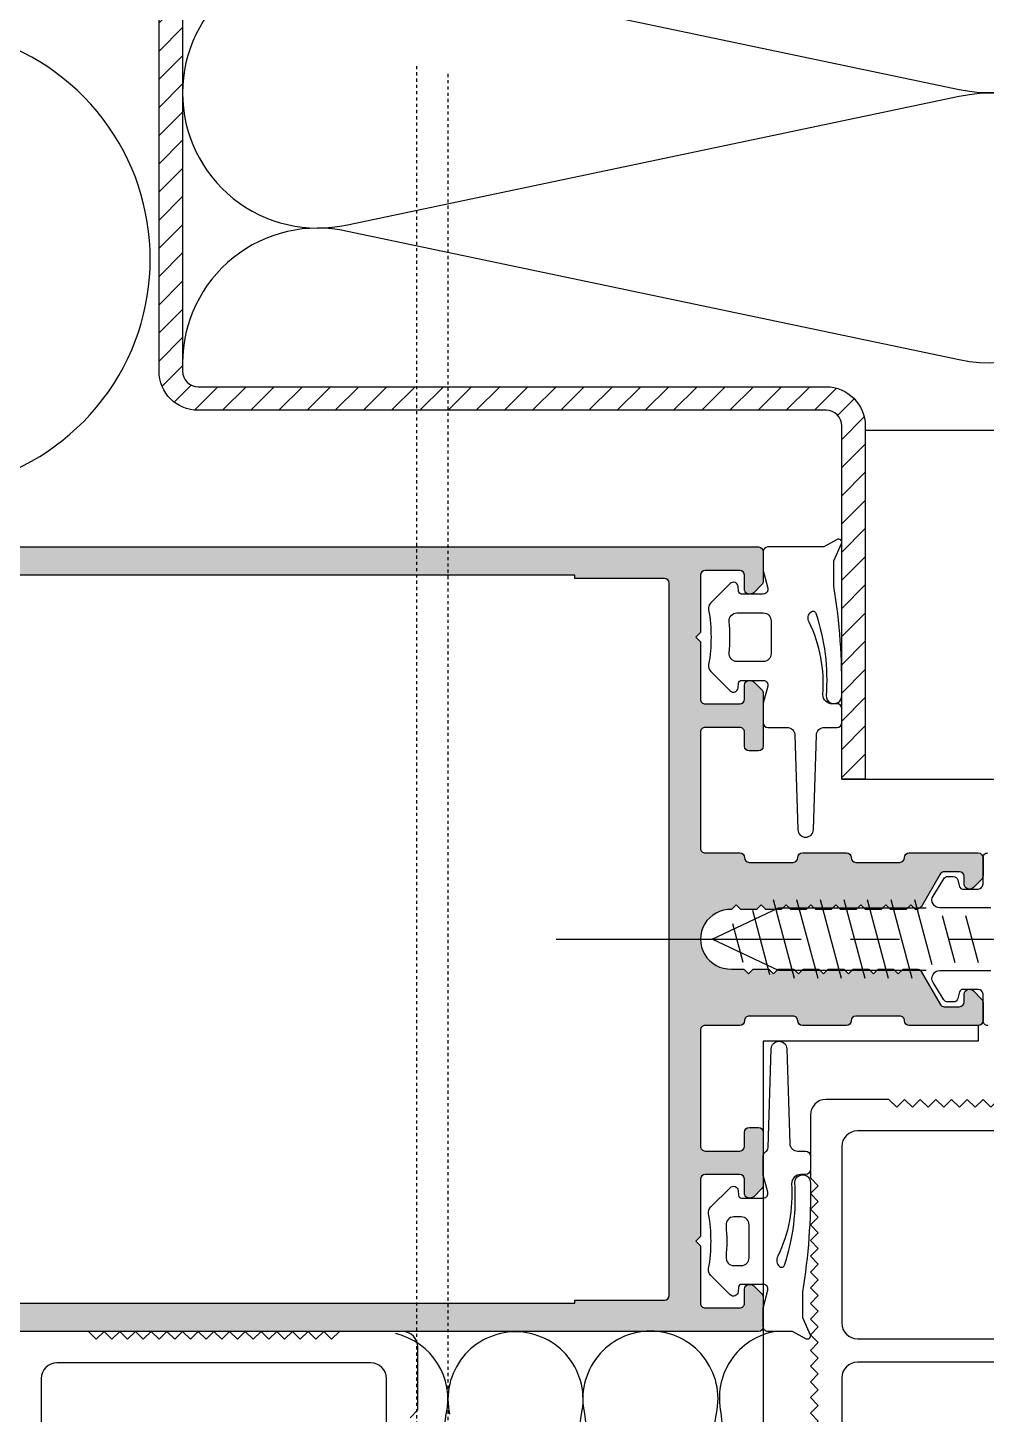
# Model space of a CAD drawing. Header units: millimetres. Extents: x -153 to 2280, y 0 to 724.
# Drawn here: x 798.43 to 828.96, y 433.32 to 477.5 of the extents above; entities that cross this region are included whole.
import ezdxf

# ---------------------------------------------------------------- set-up
doc = ezdxf.new("R2010")
doc.units = ezdxf.units.MM
doc.header["$LTSCALE"] = 0.025
doc.header["$MEASUREMENT"] = 0
doc.linetypes.add('CENTER', pattern=[2, 1.25, -0.25, 0.25, -0.25])
doc.linetypes.add('HIDDEN', pattern=[0.375, 0.25, -0.125])
for name, color, linetype in [('ASSI', 1, 'CENTER'), ('FILL', 253, 'Continuous'), ('FINE', 7, 'Continuous'), ('GOMMA', 80, 'Continuous'), ('GROSSA', 8, 'Continuous'), ('NASCOSTA', 7, 'HIDDEN'), ('TRATTEGGI', 140, 'Continuous')]:
    doc.layers.add(name, color=color, linetype=linetype)

# ---------------------------------------------------------------- blocks, each defined once
blk = doc.blocks.new('809990')
at = {"layer": 'GOMMA'}
for points in [[(30.5, 15.5), (31, 16), (30.5, 16.5), (31, 17), (30.5, 17.5), (31, 18), (30.5, 18.5), (31, 19), (30.5, 19.5), (31, 20), (30.5, 20.5), (31, 21), (31, 25, 0.414213562373095), (30, 26), (26, 26), (25.5, 25.5), (25, 26), (24.5, 25.5), (24, 26), (23.5, 25.5), (23, 26), (22.5, 25.5), (22, 26), (21.5, 25.5), (21, 26), (20.5, 25.5), (20, 26), (19.5, 25.5), (19, 26), (18.5, 25.5), (18, 26), (17.5, 25.5), (17, 26), (16.5, 25.5), (16, 26), (15.5, 25.5), (15, 26), (14.5, 25.5), (14, 26), (13.5, 25.5), (13, 26), (12.5, 25.5), (12, 26), (11.5, 25.5), (11, 26), (10.5, 25.5), (10, 26), (9.5, 25.5), (9, 26), (8.5, 25.5), (8, 26), (7.5, 25.5), (7, 26), (6.5, 25.5), (6, 26), (5.5, 25.5), (5, 26), (4.5, 25.5), (4, 26), (0, 26, 0.414213562373095), (-1, 25), (-1, 21), (-0.5, 20.5), (-1, 20), (-0.5, 19.5), (-1, 19), (-0.5, 18.5), (-1, 18), (-0.5, 17.5), (-1, 17), (-0.5, 16.5), (-1, 16), (-0.5, 15.5), (-1, 15), (-0.5, 14.5), (-1, 14), (-0.5, 13.5), (-1, 13), (-0.5, 12.5), (-1, 12), (-0.5, 11.5), (-1, 11), (-0.5, 10.5), (-1, 10), (-0.5, 9.5), (-1, 9), (-0.5, 8.5), (-1, 8), (-0.5, 7.5), (-1, 7), (-0.5, 6.5), (-1, 6), (-0.5, 5.5), (-1, 5), (-1, 1, 0.414213562373095), (0, 0), (4, 0), (4.5, 0.5), (5, 0), (5.5, 0.5), (6, 0), (6.5, 0.5), (7, 0), (7.5, 0.5), (8, 0), (8.5, 0.5), (9, 0), (9.5, 0.5), (10, 0), (10.5, 0.5), (11, 0), (11.5, 0.5), (12, 0), (12.5, 0.5), (13, 0), (13.5, 0.5), (14, 0), (14.5, 0.5), (15, 0), (15.5, 0.5), (16, 0), (16.5, 0.5), (17, 0), (17.5, 0.5), (18, 0), (18.5, 0.5), (19, 0), (19.5, 0.5), (20, 0), (20.5, 0.5), (21, 0), (21.5, 0.5), (22, 0), (22.5, 0.5), (23, 0), (23.5, 0.5), (24, 0), (24.5, 0.5), (25, 0), (25.5, 0.5), (26, 0), (30, 0, 0.414213562373095), (31, 1), (31, 5), (30.5, 5.5), (31, 6), (30.5, 6.5), (31, 7), (30.5, 7.5), (31, 8), (30.5, 8.5), (31, 9), (30.5, 9.5), (31, 10), (30.5, 10.5), (31, 11), (30.5, 11.5), (31, 12), (30.5, 12.5), (31, 13), (30.5, 13.5), (31, 14), (30.5, 14.5), (31, 15)], [(14.25, 2.999999999999943), (14.25, 22.99999999999997, 0.414213562373095), (13.25, 23.99999999999997), (2.000000000000014, 23.99999999999997, 0.4142135623730951), (1.000000000000014, 22.99999999999997), (1, 3, 0.4142135623730938), (1.999999999999986, 2), (13.25, 1.999999999999943, 0.4142135623730966)], [(29, 23, 0.414213562373095), (28, 24), (16.75, 24, 0.414213562373095), (15.75, 23), (15.75, 2.999999999999943, 0.4142135623730958), (16.75, 1.999999999999943), (28.00000000000001, 2, 0.4142135623730943), (29.00000000000001, 3)]]:
    blk.add_lwpolyline(points, format="xyb", close=True, dxfattribs=at)

msp = doc.modelspace()

# ---------------------------------------------------------------- hatches: boundary and pattern name
at = {"layer": 'FILL'}
h = msp.add_hatch(color=256, dxfattribs=at)
edge = h.paths.add_edge_path()
edge.add_arc((828.7054765353897, 451.0504640545203), 0.1548696487026569, 1.8557980822254763, 88.2641758462405, ccw=False)
edge.add_line((828.8602649544525, 451.0554793723873), (828.8602649544525, 450.4676114067438))
edge.add_arc((828.7102649544523, 450.4676114067438), 0.150000000000162, 315.0000000000269, 359.99999999998914, ccw=False)
edge.add_line((828.8163309716305, 450.3615453895658), (828.5541989372746, 450.0994133552098))
edge.add_arc((828.4321399544525, 450.2214723380318), 0.1726174689163782, 185.3160638226742, 315.00000000000836, ccw=False)
edge.add_line((828.2602649544525, 450.2054793723878), (828.2602649544525, 450.4554793723878))
edge.add_arc((828.1102649544525, 450.4554793723879), 0.1499999999999915, 359.9999999999783, 449.9999999999947)
edge.add_line((828.1102649544525, 450.6054793723878), (827.6258203043991, 450.6054793723878))
edge.add_arc((827.6258203043991, 450.4554793723878), 0.1500000000000057, 90.00000000000813, 150.0000000000178)
edge.add_line((827.4959164938314, 450.5304793723878), (826.8896987111823, 449.4804793723878))
edge.add_line((826.8896987111823, 449.4804793723878), (826.7597949006147, 449.4054793723878))
edge.add_line((826.7597949006147, 449.4054793723878), (826.7123402726686, 449.4054793723878))
edge.add_line((826.7123402726686, 449.4054793723878), (826.5623402726686, 449.5554793723879))
edge.add_line((826.5623402726686, 449.5554793723879), (826.4123402726686, 449.4054793723878))
edge.add_line((826.4123402726686, 449.4054793723878), (825.9152649544526, 449.4054793723878))
edge.add_line((825.9152649544526, 449.4054793723878), (825.7652649544526, 449.5554793723879))
edge.add_line((825.7652649544526, 449.5554793723879), (825.6152649544525, 449.4054793723878))
edge.add_line((825.6152649544525, 449.4054793723878), (825.1202649544525, 449.4054793723878))
edge.add_line((825.1202649544525, 449.4054793723878), (824.9702649544524, 449.5554793723879))
edge.add_line((824.9702649544525, 449.5554793723879), (824.8202649544526, 449.4054793723878))
edge.add_line((824.8202649544526, 449.4054793723878), (824.3252649544526, 449.4054793723878))
edge.add_line((824.3252649544526, 449.4054793723878), (824.1752649544526, 449.5554793723878))
edge.add_line((824.1752649544526, 449.5554793723878), (824.0252649544525, 449.4054793723878))
edge.add_line((824.0252649544525, 449.4054793723878), (823.5302649544525, 449.4054793723878))
edge.add_line((823.5302649544526, 449.4054793723878), (823.3802649544526, 449.5554793723879))
edge.add_line((823.3802649544525, 449.5554793723879), (823.2302649544524, 449.4054793723878))
edge.add_line((823.2302649544525, 449.4054793723878), (822.7352649544525, 449.4054793723878))
edge.add_line((822.7352649544525, 449.4054793723878), (822.5852649544526, 449.5554793723879))
edge.add_line((822.5852649544526, 449.5554793723879), (822.4352649544526, 449.4054793723878))
edge.add_line((822.4352649544526, 449.4054793723878), (821.9402649544526, 449.4054793723878))
edge.add_line((821.9402649544526, 449.4054793723878), (821.7902649544526, 449.5554793723878))
edge.add_line((821.7902649544526, 449.5554793723878), (821.6402649544526, 449.4054793723878))
edge.add_line((821.6402649544525, 449.4054793723878), (821.1452649544525, 449.4054793723878))
edge.add_line((821.1452649544526, 449.4054793723878), (820.9952649544525, 449.5554793723879))
edge.add_line((820.9952649544525, 449.5554793723879), (820.8446427339873, 449.4048571519226))
edge.add_arc((820.8105596161897, 448.4551682621552), 0.9503002926792825, 87.94461000808217, 272.0553899919109)
edge.add_line((820.8446427339871, 447.5054793723879), (821.2427649544525, 447.5054793723878))
edge.add_line((821.2427649544525, 447.5054793723878), (821.3927649544526, 447.3554793723878))
edge.add_line((821.3927649544526, 447.3554793723878), (821.5427649544525, 447.5054793723878))
edge.add_line((821.5427649544525, 447.5054793723878), (822.0377649544525, 447.5054793723878))
edge.add_line((822.0377649544525, 447.5054793723878), (822.1877649544525, 447.3554793723878))
edge.add_line((822.1877649544525, 447.3554793723878), (822.3377649544525, 447.5054793723878))
edge.add_line((822.3377649544525, 447.5054793723878), (822.8327649544525, 447.5054793723878))
edge.add_line((822.8327649544526, 447.5054793723878), (822.9827649544526, 447.3554793723878))
edge.add_line((822.9827649544525, 447.3554793723878), (823.1327649544526, 447.5054793723878))
edge.add_line((823.1327649544526, 447.5054793723878), (823.6277649544526, 447.5054793723878))
edge.add_line((823.6277649544526, 447.5054793723878), (823.7777649544526, 447.3554793723878))
edge.add_line((823.7777649544526, 447.3554793723878), (823.9277649544526, 447.5054793723878))
edge.add_line((823.9277649544526, 447.5054793723878), (824.4227649544525, 447.5054793723878))
edge.add_line((824.4227649544525, 447.5054793723878), (824.5727649544525, 447.3554793723878))
edge.add_line((824.5727649544525, 447.3554793723878), (824.7227649544526, 447.5054793723878))
edge.add_line((824.7227649544526, 447.5054793723878), (825.2177649544526, 447.5054793723878))
edge.add_line((825.2177649544526, 447.5054793723878), (825.3677649544525, 447.3554793723878))
edge.add_line((825.3677649544525, 447.3554793723878), (825.5177649544526, 447.5054793723878))
edge.add_line((825.5177649544526, 447.5054793723878), (826.0127649544526, 447.5054793723878))
edge.add_line((826.0127649544526, 447.5054793723878), (826.1627649544527, 447.3554793723878))
edge.add_line((826.1627649544527, 447.3554793723878), (826.3127649544526, 447.5054793723878))
edge.add_line((826.3127649544526, 447.5054793723878), (826.7597949006147, 447.5054793723878))
edge.add_arc((826.7597949006147, 447.3554793723878), 0.1500000000000057, 30.000000000030695, 90.00000000001359, ccw=False)
edge.add_line((826.8896987111823, 447.4304793723879), (827.4959164938314, 446.3804793723878))
edge.add_arc((827.625820304399, 446.4554793723877), 0.1499999999998699, 209.9999999999986, 270.0000000000434)
edge.add_line((827.6258203043991, 446.3054793723879), (828.1102649544525, 446.3054793723879))
edge.add_arc((828.1102649544525, 446.4554793723879), 0.1500000000000057, 270.0000000000109, 360.0000000000109)
edge.add_line((828.2602649544525, 446.4554793723879), (828.2602649544525, 446.7054793723879))
edge.add_arc((828.4326199435047, 446.6881562437228), 0.1732233616980202, 45.42337010285729, 174.2605660744402, ccw=False)
edge.add_line((828.5541989372746, 446.8115453895659), (828.8163309716305, 446.5494133552099))
edge.add_arc((828.7102649544523, 446.4433473380319), 0.1500000000001228, 2.1714186004828662e-11, 44.99999999997499, ccw=False)
edge.add_line((828.8602649544525, 446.443347338032), (828.8602649544525, 445.8554793723879))
edge.add_arc((828.7099535331613, 445.8554793723995), 0.1503114212911996, 270.1165613831398, 359.99999999556894, ccw=False)
edge.add_line((828.7102593234871, 445.7051682621553), (826.5085714870233, 445.7051682621554))
edge.add_arc((826.5085714870233, 445.8551682621554), 0.1499999999999773, 180, 270.00000000000273, ccw=False)
edge.add_arc((826.2085714870234, 445.8551682621553), 0.1500000000000341, 2.171258662545267e-11, 90.0000000000217)
edge.add_line((826.2085714870234, 446.0051682621553), (824.8085714870234, 446.0051682621553))
edge.add_arc((824.8085714870233, 445.8551682621554), 0.1499999999999773, 90, 180)
edge.add_arc((824.5085714870233, 445.8551682621554), 0.1499999999999702, -90.00000000000267, 0, ccw=False)
edge.add_line((824.5085714870233, 445.7051682621554), (823.1085714870233, 445.7051682621554))
edge.add_arc((823.1085714870233, 445.8551682621554), 0.1499999999999773, 180, 269.99999999999727, ccw=False)
edge.add_arc((822.8085714870233, 445.8551682621554), 0.1499999999999773, 0, 90)
edge.add_line((822.8085714870233, 446.0051682621553), (821.4102593235103, 446.0051682621553))
edge.add_arc((821.4102593235104, 445.8551682621554), 0.1499999999999773, 90, 180)
edge.add_arc((821.1102593235105, 445.8551682621554), 0.1499999999999844, -89.99999999999733, 0, ccw=False)
edge.add_line((821.1102593235105, 445.7051682621554), (820.0102593235104, 445.7051682621554))
edge.add_arc((820.0102593235104, 445.5551682621554), 0.1499999999999773, 89.99999999999729, 180)
edge.add_line((819.8602593235103, 445.5551682621554), (819.8602593235103, 441.8551682621552))
edge.add_arc((820.0102593235104, 441.8551682621552), 0.1499999999999702, 180, 270.0000000000027)
edge.add_line((820.0102593235104, 441.7051682621553), (821.1102593235105, 441.7051682621553))
edge.add_arc((821.1102593235104, 441.8551682621553), 0.1500000000000057, 270.0000000000081, 359.9999999999891)
edge.add_line((821.2602593235104, 441.8551682621552), (821.2602593235104, 442.3051682621553))
edge.add_arc((821.4102593235104, 442.3051682621553), 0.1499999999999844, 90.00000000000279, 180, ccw=False)
edge.add_line((821.4102593235104, 442.4551682621553), (821.7102593235104, 442.4551682621554))
edge.add_arc((821.7102593235103, 442.3051682621553), 0.1500000000000057, -3.26281224261038e-11, 89.99999999998653, ccw=False)
edge.add_line((821.8602593235103, 442.3051682621553), (821.8602593235103, 440.6173002965112))
edge.add_arc((821.7102593235102, 440.6173002965113), 0.1500000000000838, 314.9999999999827, 359.9999999999783, ccw=False)
edge.add_line((821.8163253406883, 440.5112342793332), (821.5541933063324, 440.2491022449773))
edge.add_arc((821.4481272891544, 440.3551682621552), 0.149999999999947, 270.00000000003797, 315.00000000003456, ccw=False)
edge.add_line((821.4481272891544, 440.2051682621553), (821.4102593235103, 440.2051682621553))
edge.add_arc((821.4102593235104, 440.3551682621552), 0.1499999999999773, 180, 270.00000000000273, ccw=False)
edge.add_line((821.2602593235104, 440.3551682621552), (821.2602593235104, 440.8051682621553))
edge.add_arc((821.1102593235104, 440.8051682621552), 0.1500000000000412, 2.171258662545164e-11, 90.00000000001899)
edge.add_line((821.1102593235103, 440.9551682621553), (820.0102593235102, 440.9551682621554))
edge.add_arc((820.0102593235104, 440.8051682621553), 0.1500000000000341, 90.00000000001629, 180.0000000000217)
edge.add_line((819.8602593235103, 440.8051682621553), (819.8602593235103, 438.9793810652745))
edge.add_line((819.8602593235103, 438.9793810652745), (819.7102593235103, 438.8301682621553))
edge.add_line((819.7102593235104, 438.8301682621553), (819.8602593235104, 438.6809554590362))
edge.add_line((819.8602593235103, 438.6809554590362), (819.8602593235103, 436.8551682621552))
edge.add_arc((820.0102593235104, 436.8551682621552), 0.1499999999999631, 180, 270.0000000000054)
edge.add_line((820.0102593235104, 436.7051682621553), (821.1102593235104, 436.7051682621553))
edge.add_arc((821.1102593235104, 436.8551682621553), 0.1500000000000341, 269.9999999999729, 359.9999999999783)
edge.add_line((821.2602593235104, 436.8551682621552), (821.2602593235102, 437.3051682621553))
edge.add_arc((821.4102593235103, 437.3051682621552), 0.1500000000000412, 89.99999999998101, 179.9999999999783, ccw=False)
edge.add_line((821.4102593235104, 437.4551682621553), (821.4481272891545, 437.4551682621553))
edge.add_arc((821.4481272891544, 437.3051682621553), 0.1499999999999204, 44.9999999999597, 89.9999999999647, ccw=False)
edge.add_line((821.5541933063323, 437.4112342793332), (821.8163253406882, 437.1491022449773))
edge.add_arc((821.7102593235102, 437.0430362277992), 0.1500000000000977, 2.1714186004828662e-11, 45.00000000001529, ccw=False)
edge.add_line((821.8602593235103, 437.0430362277993), (821.8602593235103, 436.1051682621552))
edge.add_arc((821.7102593235104, 436.1051682621552), 0.1499999999999702, -90.00000000000267, 0, ccw=False)
edge.add_line((821.7102593235104, 435.9551682621553), (767.3602593235104, 435.9551682621553))
edge.add_arc((767.3602593235103, 436.4551682621553), 0.5, 180, 270, ccw=False)
edge.add_line((766.8602593235103, 436.4551682621553), (766.8602593235103, 460.4551682621553))
edge.add_arc((767.3602593235103, 460.4551682621553), 0.5, 90, 180, ccw=False)
edge.add_line((767.3602593235103, 460.9551682621553), (821.7102593235103, 460.9551682621553))
edge.add_arc((821.7102593235104, 460.8051682621553), 0.1499999999999773, 0, 90.00000000000279, ccw=False)
edge.add_line((821.8602593235103, 460.8051682621553), (821.8602593235103, 459.8673002965112))
edge.add_arc((821.7102593235104, 459.8673002965112), 0.149999999999892, -44.999999999984595, 1.0913936421275139e-11, ccw=False)
edge.add_line((821.8163253406883, 459.7612342793333), (821.5541933063323, 459.4991022449773))
edge.add_arc((821.4481272891544, 459.6051682621552), 0.1499999999999218, 270.00000000003524, 315.0000000000403, ccw=False)
edge.add_line((821.4481272891544, 459.4551682621553), (821.4102593235103, 459.4551682621553))
edge.add_arc((821.4102593235104, 459.6051682621552), 0.1499999999999773, 180, 270.0000000000054, ccw=False)
edge.add_line((821.2602593235104, 459.6051682621552), (821.2602593235104, 460.0551682621553))
edge.add_arc((821.1102593235104, 460.0551682621552), 0.150000000000027, 2.17125866254537e-11, 90.00000000002443)
edge.add_line((821.1102593235103, 460.2051682621553), (820.0102593235102, 460.2051682621553))
edge.add_arc((820.0102593235104, 460.0551682621553), 0.1499999999999773, 89.99999999999457, 180)
edge.add_line((819.8602593235103, 460.0551682621553), (819.8602593235103, 458.2293810652745))
edge.add_line((819.8602593235103, 458.2293810652745), (819.7102593235103, 458.0801682621553))
edge.add_line((819.7102593235104, 458.0801682621553), (819.8602593235104, 457.9309554590361))
edge.add_line((819.8602593235103, 457.9309554590361), (819.8602593235103, 456.1051682621552))
edge.add_arc((820.0102593235104, 456.1051682621552), 0.1499999999999631, 180, 270.0000000000054)
edge.add_line((820.0102593235104, 455.9551682621553), (821.1102593235104, 455.9551682621554))
edge.add_arc((821.1102593235104, 456.1051682621554), 0.1500000000000341, 269.999999999981, 359.9999999999783)
edge.add_line((821.2602593235104, 456.1051682621554), (821.2602593235104, 456.5551682621553))
edge.add_arc((821.4102593235104, 456.5551682621553), 0.1499999999999631, 89.9999999999946, 180, ccw=False)
edge.add_line((821.4102593235104, 456.7051682621553), (821.4481272891545, 456.7051682621553))
edge.add_arc((821.4481272891545, 456.5551682621553), 0.149999999999892, 45.000000000017224, 90.00000000001359, ccw=False)
edge.add_line((821.5541933063323, 456.6612342793333), (821.8163253406883, 456.3991022449774))
edge.add_arc((821.7102593235103, 456.2930362277995), 0.1499999999999922, -4.3428372009657323e-11, 44.99999999996351, ccw=False)
edge.add_line((821.8602593235103, 456.2930362277994), (821.8602593235103, 454.6051682621552))
edge.add_arc((821.7102593235104, 454.6051682621552), 0.1499999999999702, -90.00000000000267, 0, ccw=False)
edge.add_line((821.7102593235104, 454.4551682621553), (821.4102593235103, 454.4551682621554))
edge.add_arc((821.4102593235102, 454.6051682621553), 0.1499999999999204, 180.0000000000217, 270.00000000002166, ccw=False)
edge.add_line((821.2602593235104, 454.6051682621552), (821.2602593235104, 455.0551682621554))
edge.add_arc((821.1102593235103, 455.0551682621554), 0.1499999999999702, 0, 90.00000000000271)
edge.add_line((821.1102593235103, 455.2051682621554), (820.0102593235102, 455.2051682621554))
edge.add_arc((820.0102593235104, 455.0551682621554), 0.1499999999999773, 89.99999999999729, 180)
edge.add_line((819.8602593235103, 455.0551682621554), (819.8602593235103, 451.3551682621552))
edge.add_arc((820.0102593235104, 451.3551682621552), 0.1499999999999844, 180, 269.9999999999972)
edge.add_line((820.0102593235104, 451.2051682621553), (821.1102593235105, 451.2051682621552))
edge.add_arc((821.1102593235105, 451.0551682621552), 0.1499999999999773, 0, 90.00000000000279, ccw=False)
edge.add_arc((821.4102593235104, 451.0551682621552), 0.1499999999999773, 180, 270)
edge.add_line((821.4102593235104, 450.9051682621552), (822.8085714870234, 450.9051682621552))
edge.add_arc((822.8085714870233, 451.0551682621552), 0.1499999999999773, 270.0000000000027, 360)
edge.add_arc((823.1085714870233, 451.0551682621552), 0.1499999999999773, 90, 180, ccw=False)
edge.add_line((823.1085714870233, 451.2051682621552), (824.5085714870233, 451.2051682621552))
edge.add_arc((824.5085714870233, 451.0551682621552), 0.1499999999999773, 0, 90.00000000000279, ccw=False)
edge.add_arc((824.8085714870233, 451.0551682621552), 0.1499999999999773, 180, 270)
edge.add_line((824.8085714870233, 450.9051682621552), (826.2085714870233, 450.9051682621552))
edge.add_arc((826.2085714870234, 451.0551682621552), 0.1500000000000341, 269.999999999981, 359.9999999999783)
edge.add_arc((826.5085714870233, 451.0551682621552), 0.1499999999999702, 89.99999999999733, 180, ccw=False)
edge.add_line((826.5085714870233, 451.2051682621552), (828.7101677248238, 451.2051682621552))
edge.add_line((828.7101677248239, 451.2051682621552), (828.7101677248257, 451.2052626360091))
edge = h.paths.add_edge_path(flags=16)
edge.add_line((768.0102593235102, 436.9551682621553), (769.4602593235102, 436.9551682621553))
edge.add_arc((769.4602593235103, 437.1051682621553), 0.1499999999999773, 270.0000000000054, 360)
edge.add_line((769.6102593235103, 437.1051682621553), (769.6102593235103, 438.3051682621553))
edge.add_arc((769.7602593235102, 438.3051682621553), 0.1500000000000199, 89.9999999999946, 180, ccw=False)
edge.add_line((769.7602593235102, 438.4551682621553), (770.2102593235102, 438.4551682621553))
edge.add_arc((770.2102593235103, 438.3051682621553), 0.1500000000000341, 0, 90.0000000000054, ccw=False)
edge.add_line((770.3602593235103, 438.3051682621553), (770.3602593235103, 437.1051682621553))
edge.add_arc((770.5102593235104, 437.1051682621553), 0.1500000000000341, 180, 270)
edge.add_line((770.5102593235104, 436.9551682621553), (773.3602593235103, 436.9551682621553))
edge.add_line((773.3602593235103, 436.9551682621553), (773.3602593235103, 436.8551682621553))
edge.add_line((773.3602593235103, 436.8551682621553), (793.1102593235103, 436.8551682621553))
edge.add_line((793.1102593235104, 436.8551682621553), (793.1102593235103, 436.9551682621553))
edge.add_line((793.1102593235103, 436.9551682621553), (796.1102593235103, 436.9551682621552))
edge.add_line((796.1102593235103, 436.9551682621552), (796.1102593235103, 436.8551682621553))
edge.add_line((796.1102593235103, 436.8551682621553), (815.8602593235103, 436.8551682621552))
edge.add_line((815.8602593235103, 436.8551682621552), (815.8602593235103, 436.9551682621553))
edge.add_line((815.8602593235104, 436.9551682621553), (818.7102593235104, 436.9551682621553))
edge.add_arc((818.7102593235103, 437.1051682621552), 0.1499999999999773, 270, 360)
edge.add_line((818.8602593235103, 437.1051682621552), (818.8602593235103, 459.8051682621553))
edge.add_arc((818.7102593235104, 459.8051682621552), 0.1500000000000057, 1.085629331272839e-11, 90.00000000001086)
edge.add_line((818.7102593235103, 459.9551682621553), (815.8602593235103, 459.9551682621553))
edge.add_line((815.8602593235104, 459.9551682621553), (815.8602593235103, 460.0551682621553))
edge.add_line((815.8602593235103, 460.0551682621553), (796.1102593235103, 460.0551682621553))
edge.add_line((796.1102593235103, 460.0551682621553), (796.1102593235103, 459.9551682621553))
edge.add_line((796.1102593235103, 459.9551682621553), (793.1102593235103, 459.9551682621553))
edge.add_line((793.1102593235103, 459.9551682621553), (793.1102593235103, 460.0551682621553))
edge.add_line((793.1102593235104, 460.0551682621553), (773.3602593235103, 460.0551682621553))
edge.add_line((773.3602593235103, 460.0551682621553), (773.3602593235103, 459.9551682621553))
edge.add_line((773.3602593235103, 459.9551682621553), (770.5102593235104, 459.9551682621553))
edge.add_arc((770.5102593235104, 459.8051682621552), 0.1500000000000057, 89.99999999998914, 179.9999999999891)
edge.add_line((770.3602593235103, 459.8051682621553), (770.3602593235103, 458.6051682621552))
edge.add_arc((770.2102593235103, 458.6051682621552), 0.1499999999999915, -89.99999999999471, 1.0913936421275139e-11, ccw=False)
edge.add_line((770.2102593235103, 458.4551682621552), (769.7602593235104, 458.4551682621553))
edge.add_arc((769.7602593235104, 458.6051682621552), 0.1499999999999773, 180, 270.0000000000054, ccw=False)
edge.add_line((769.6102593235104, 458.6051682621552), (769.6102593235104, 459.8051682621552))
edge.add_arc((769.4602593235103, 459.8051682621552), 0.149999999999995, 1.085629331272916e-11, 90.00000000000408)
edge.add_line((769.4602593235103, 459.9551682621552), (768.0102593235104, 459.9551682621553))
edge.add_arc((768.0102593235104, 459.8051682621552), 0.1500000000000057, 90.00000000000676, 180.0000000000109)
edge.add_line((767.8602593235104, 459.8051682621552), (767.8602593235103, 437.1051682621553))
edge.add_arc((768.0102593235104, 437.1051682621553), 0.1500000000000092, 179.9999999999891, 269.9999999999878)
at = {"layer": 'TRATTEGGI'}
h = msp.add_hatch(dxfattribs=at)
h.set_pattern_fill('ANSI31', color=256, scale=0.2, style=0)
h.set_pattern_definition([(45, (694.3792900097577, 276.9303732324414), (-0.4490128060534576, 0.4490128060534577), [])])
edge = h.paths.add_edge_path()
edge.add_line((803.3651885054417, 527.3195732381475), (803.3591488435632, 466.5607970844869))
edge.add_arc((803.8591488435632, 466.5607970844869), 0.5, 180, 270)
edge.add_line((803.8591488435632, 466.0607970844869), (823.8591488435632, 466.0607970844869))
edge.add_arc((823.8591488435632, 464.8107970844869), 1.25, 0, 90, ccw=False)
edge.add_line((825.1091488435632, 464.8107970844869), (825.1091488435632, 453.5607970844868))
edge.add_line((825.1091488435632, 453.5607970844868), (824.3591488435632, 453.5607970844868))
edge.add_line((824.3591488435632, 453.5607970844868), (824.3591488435632, 464.8107970844869))
edge.add_arc((823.8591488435632, 464.8107970844869), 0.5, 0, 90)
edge.add_line((823.8591488435632, 465.3107970844869), (803.8591488435632, 465.3107970844869))
edge.add_arc((803.8591488435632, 466.5607970844869), 1.25, 180, 270, ccw=False)
edge.add_line((802.6091488435632, 466.5607970844869), (802.6151885054417, 527.3195732381474))

# ---------------------------------------------------------------- linework, layer by layer
at = {"layer": 'ASSI', "ltscale": 250}
msp.add_line((815.2597801735824, 448.4551682621552), (848.0520370656981, 448.4551682621552), dxfattribs=at)
at = {"layer": 'FINE'}
for p, q in [((825.1091488435632, 464.6808402032391), (833.3591488435632, 464.6808402032391)), ((824.3591488435632, 453.5607970844868), (833.3591488435632, 453.5607970844868)), ((822.8537532397937, 447.2051682621549), (822.1838802587159, 449.705168262155)), ((823.6037532397937, 447.2051682621549), (822.9338802587159, 449.705168262155)), ((824.3537532397937, 447.2051682621549), (823.6838802587159, 449.705168262155)), ((825.1037532397937, 447.2051682621549), (824.4338802587159, 449.705168262155)), ((825.8537532397937, 447.2051682621549), (825.1838802587159, 449.705168262155)), ((826.6037532397937, 447.2051682621549), (825.9338802587159, 449.705168262155)), ((827.2373971351572, 447.6394151564293), (826.6838802587159, 449.705168262155)), ((821.2177933507708, 447.7125774757801), (820.887150122463, 448.9465548030029)), ((822.0720380172048, 447.3235310842297), (821.5237468772918, 449.3697814757248)), ((827.9697786435781, 447.7051682621552), (827.5678548549315, 449.2051682621552)), ((828.7197786435781, 447.7051682621552), (828.3178548549315, 449.2051682621552)), ((828.7102593235104, 445.7051682621553), (828.7102593235104, 445.2051682621553)), ((821.8602593235103, 445.2051682621553), (821.8602593235103, 430.9404777269425)), ((828.7102593235104, 445.2051682621553), (821.8602593235103, 445.2051682621553))]:
    msp.add_line(p, q, dxfattribs=at)
msp.add_lwpolyline([(803.3651885054417, 527.3195732381475), (803.3591488435632, 466.5607970844869, 0.4142135623730945), (803.8591488435632, 466.0607970844869), (823.8591488435632, 466.0607970844869, -0.414213562373095), (825.1091488435632, 464.8107970844869), (825.1091488435632, 453.5607970844868), (824.3591488435632, 453.5607970844868), (824.3591488435632, 464.8107970844869, 0.414213562373095), (823.8591488435632, 465.3107970844869), (803.8591488435632, 465.3107970844869, -0.414213562373095), (802.6091488435632, 466.5607970844869), (802.6151885054417, 527.3195732381475)], format="xyb", dxfattribs=at)
msp.add_lwpolyline([(827.052234458105, 447.455168262155), (822.3461913408862, 447.455168262155), (820.2266978085172, 448.455168262155), (822.3461913408862, 449.4551682621549), (827.0522344581053, 449.455168262155)], dxfattribs=at)
at = {"layer": 'GOMMA'}
for points in [[(820.803457450533, 456.3735205658934, 0.6370702608069253), (821.0589526724247, 456.4665132216589), (821.071845930554, 456.6138838364298, -0.3888787318529617), (821.1714654003632, 456.705168262155), (821.8602593235103, 456.7051682621553, -0.4931454260313065), (822.0051481974535, 456.5163454053899), (821.8602593235103, 455.9756127663819), (821.8602593235103, 455.3551682621554, 0.4142135623730882), (822.0102593235102, 455.2051682621553), (822.6178245153814, 455.2051682621554, -0.4052432957209554), (822.8677065349655, 454.9628478642645), (822.9603773039261, 451.9474886600463, 0.9697392325154702), (823.4601413430944, 451.9474886600463), (823.552812112055, 454.9628478642643, -0.4052432957209562), (823.8026941316391, 455.2051682621554), (824.2102593235102, 455.2051682621554, 0.4142135623730672), (824.3602593235103, 455.3551682621554), (824.3602593235103, 455.8051682621553, 0.4142135623730916), (824.2102593235103, 455.9551682621554), (824.0602593235102, 455.9551682621553, -0.414213562373095), (823.7602593235102, 456.2551682621553, 0.1286776343090358), (823.3268429479268, 458.5579973052386, -0.3865361286483825), (823.3815149368539, 458.8898142893788, -0.522670335346423), (823.5387049946595, 458.8423186669472, -0.0977940455191428), (823.8628814226047, 456.2090093257685, 1.011468768470314), (824.3626730195, 456.22227026593, 0.04380891343036498), (824.1102593235103, 459.7014104417723), (824.1102593235101, 460.5087581006416), (824.3519823420415, 461.0653325009412, 0.7195149494985378), (824.2110674464084, 461.1922323720239), (823.791490538116, 460.9551682621553), (822.0102593235101, 460.9551682621553, 0.414213562373095), (821.8602593235101, 460.8051682621553), (821.8602593235101, 460.204471632567, 0.06554346281524528), (821.8653704495669, 460.1656487758017), (822.0051481974537, 459.6439911189207, -0.4931454260313073), (821.8602593235103, 459.4551682621554), (821.1714654003632, 459.4551682621553, -0.3888787318529617), (821.071845930554, 459.5464526878805), (821.0589526724247, 459.6938233026514, 0.6370702608074451), (820.803457450533, 459.7868159584173), (820.1882003574111, 459.1715588652954, 0.2448502030393978), (820.1188000179841, 458.9512291267682, -0.08777722502794418), (820.1188000179841, 457.2091073975425, 0.2448502030393947), (820.1882003574111, 456.9887776590153)], [(821.8602593235103, 458.8551682621551, -0.4142135623730276), (822.1102593235103, 458.6051682621551), (822.1102593235103, 457.5551682621553, -0.4142135623730981), (821.8602593235103, 457.3051682621553), (821.021457467592, 457.3051682621554, -0.4410091218320271), (820.7724830753442, 457.5777901985195, 0.04533686841581869), (820.7724830753442, 458.5825463257912, -0.4410091218321683), (821.021457467592, 458.8551682621553)], [(823.1102593235103, 436.4015784236691), (823.3519823420417, 435.8450040233694, -0.7195149494983841), (823.2110674464085, 435.7181041522867), (822.7914905381161, 435.9551682621553), (822.0102593235102, 435.9551682621553, -0.4142135623731505), (821.8602593235103, 436.1051682621554), (821.8602593235103, 436.7058648917435, -0.06554346281525164), (821.865370449567, 436.7446877485089), (822.0051481974537, 437.2663454053899, 0.4931454260312924), (821.8602593235104, 437.4551682621553), (821.1714654003633, 437.4551682621553, 0.3888787318531552), (821.0718459305541, 437.3638838364301), (821.0589526724248, 437.2165132216592, -0.6370702608074383), (820.8034574505331, 437.1235205658933), (820.1882003574112, 437.7387776590152, -0.244850203039391), (820.1188000179842, 437.9591073975425, 0.08777722502794508), (820.1188000179842, 439.7012291267681, -0.2448502030393911), (820.1882003574112, 439.9215588652954), (820.8034574505331, 440.5368159584172, -0.6370702608070012), (821.0589526724248, 440.4438233026518), (821.0718459305541, 440.2964526878808, 0.3888787318530736), (821.1714654003633, 440.2051682621557), (821.8602593235104, 440.2051682621553, 0.4931454260313493), (822.0051481974538, 440.3939911189207), (821.8602593235104, 440.9347237579287), (821.8602593235104, 441.5551682621553, -0.271407468033361), (821.9369406570767, 441.6860283903547, 0.2631778675099207), (822.0135512023934, 441.8122807572888), (822.1103773039262, 444.9628478642643, -0.96973923251547), (822.6101413430944, 444.9628478642643), (822.7028121120551, 441.9474886600462, 0.4052432957209374), (822.9526941316392, 441.7051682621552), (823.2102593235103, 441.7051682621553, -0.4142135623731504), (823.3602593235104, 441.5551682621553), (823.3602593235104, 441.1051682621552, -0.4142135623730391), (823.2102593235103, 440.9551682621552), (823.0602593235103, 440.9551682621553, 0.4142135623730538), (822.7602593235104, 440.6551682621553, -0.1286776343090365), (822.3268429479268, 438.3523392190721, 0.3865361286483303), (822.381514936854, 438.0205222349318, 0.522670335346519), (822.5387049946596, 438.0680178573634, 0.09779404551914211), (822.8628814226048, 440.7013271985421, -1.011468768470316), (823.3626730195001, 440.6880662583806, -0.04380891343036498), (823.1102593235103, 437.2089260825384)], [(821.1602593235104, 438.0551682621555, 0.4142135623730276), (821.4102593235103, 438.3051682621555), (821.4102593235103, 439.3551682621553, 0.4142135623730981), (821.1602593235103, 439.6051682621553), (820.9214574675921, 439.6051682621552, 0.4410091218320271), (820.6724830753443, 439.3325463257911, -0.04533686841581869), (820.6724830753443, 438.3277901985195, 0.4410091218321683), (820.9214574675921, 438.0551682621553)], [(799.3585948354678, 428.3301682621552), (809.3585948354678, 428.3301682621552, 0.414213562373095), (809.8585948354678, 428.8301682621552), (809.8585948354678, 434.4551682621552, 0.4142135623730951), (809.3585948354678, 434.9551682621552), (799.3585948354678, 434.9551682621552, 0.4142135623730938), (798.8585948354678, 434.4551682621552), (798.8585948354678, 428.8301682621552, 0.4142135623730966)]]:
    msp.add_lwpolyline(points, format="xyb", close=True, dxfattribs=at)
for points in [[(829.1102593235104, 449.4551682621552), (827.4852471599974, 449.4551682621552, -0.577350269189622), (827.2687408090513, 449.8301682621552), (827.6074034682321, 450.3834750901917, -0.261088342610606), (827.7353411119608, 450.4551682621552), (827.912980598341, 450.4551682621552, -0.3394542588633834), (828.0578694722844, 450.3439911189205), (828.1153994396793, 450.1292863576449, 0.3394542588633835), (828.2119920223082, 450.0551682621552), (828.7102593235103, 450.0551682621552, 0.414213562373095), (828.8602593235103, 450.2051682621552), (828.8602593235104, 451.0551682621552, -0.414213562373095), (829.0102593235104, 451.2051682621552)], [(829.0102593235104, 445.7051682621552, -0.4142135623730951), (828.8602593235103, 445.8551682621552), (828.8602593235103, 446.7051682621552, 0.414213562373095), (828.7102593235103, 446.8551682621552), (828.2119920223082, 446.8551682621552, 0.3394542588633838), (828.1153994396793, 446.7810501666654), (828.0578694722844, 446.5663454053898, -0.3394542588633861), (827.912980598341, 446.4551682621552), (827.7353411119608, 446.4551682621552, -0.2610883426105928), (827.6074034682321, 446.5268614341186), (827.2687408090512, 447.0801682621552, -0.57735026918963), (827.4852471599974, 447.4551682621552), (829.1102593235103, 447.4551682621552, -0.4142135623730784)], [(810.6085948354678, 433.2051682621552), (810.8585948354678, 433.4551682621552), (810.8585948354678, 435.4551682621552, 0.414213562373095), (810.3585948354678, 435.9551682621552), (808.3585948354678, 435.9551682621552), (808.1085948354678, 435.7051682621552), (807.8585948354678, 435.9551682621552), (807.6085948354678, 435.7051682621552), (807.3585948354678, 435.9551682621552), (807.1085948354678, 435.7051682621552), (806.8585948354678, 435.9551682621552), (806.6085948354678, 435.7051682621552), (806.3585948354678, 435.9551682621552), (806.1085948354678, 435.7051682621552), (805.8585948354678, 435.9551682621552), (805.6085948354678, 435.7051682621552), (805.3585948354678, 435.9551682621552), (805.1085948354678, 435.7051682621552), (804.8585948354678, 435.9551682621552), (804.6085948354678, 435.7051682621552), (804.3585948354678, 435.9551682621552), (804.1085948354678, 435.7051682621552), (803.8585948354678, 435.9551682621552), (803.6085948354678, 435.7051682621552), (803.3585948354678, 435.9551682621552), (803.1085948354678, 435.7051682621552), (802.8585948354678, 435.9551682621552), (802.6085948354678, 435.7051682621552), (802.3585948354678, 435.9551682621552), (802.1085948354678, 435.7051682621552), (801.8585948354678, 435.9551682621552), (801.6085948354678, 435.7051682621552), (801.3585948354678, 435.9551682621552), (801.1085948354678, 435.7051682621552), (800.8585948354678, 435.9551682621552), (800.6085948354678, 435.7051682621552), (800.3585948354678, 435.9551682621552), (798.3585948354678, 435.9551682621552, 0.414213562373095)]]:
    msp.add_lwpolyline(points, format="xyb", dxfattribs=at)
at = {"layer": 'GROSSA'}
for points in [[(767.3602593235103, 460.9551682621553), (821.7102593235104, 460.9551682621553, -0.4142135623731228), (821.8602593235103, 460.8051682621553), (821.8602593235103, 459.8673002965112, -0.1989123673796406), (821.8163253406883, 459.7612342793333), (821.5541933063323, 459.4991022449773, -0.1989123673796712), (821.4481272891544, 459.4551682621553), (821.4102593235104, 459.4551682621553, -0.4142135623731504), (821.2602593235104, 459.6051682621552), (821.2602593235104, 460.0551682621553, 0.4142135623731228), (821.1102593235103, 460.2051682621553), (820.0102593235104, 460.2051682621553, 0.4142135623731505), (819.8602593235103, 460.0551682621553), (819.8602593235103, 458.2293810652745), (819.7102593235104, 458.0801682621553), (819.8602593235103, 457.9309554590361), (819.8602593235103, 456.1051682621552, 0.4142135623731504), (820.0102593235104, 455.9551682621553), (821.1102593235103, 455.9551682621554, 0.4142135623730673), (821.2602593235104, 456.1051682621554), (821.2602593235104, 456.5551682621553, -0.4142135623731505), (821.4102593235104, 456.7051682621553), (821.4481272891544, 456.7051682621553, -0.1989123673796406), (821.5541933063323, 456.6612342793333), (821.8163253406883, 456.3991022449774, -0.1989123673796898), (821.8602593235103, 456.2930362277994), (821.8602593235103, 454.6051682621552, -0.4142135623731228), (821.7102593235104, 454.4551682621553), (821.4102593235102, 454.4551682621554, -0.414213562373095), (821.2602593235104, 454.6051682621552), (821.2602593235104, 455.0551682621554, 0.4142135623731228), (821.1102593235103, 455.2051682621554), (820.0102593235104, 455.2051682621554, 0.4142135623731227), (819.8602593235103, 455.0551682621554), (819.8602593235103, 451.3551682621552, 0.4142135623730807), (820.0102593235104, 451.2051682621553), (821.1102593235105, 451.2051682621552, -0.4142135623731227), (821.2602593235104, 451.0551682621552), (821.2602593235104, 451.0551682621552, 0.4142135623730948), (821.4102593235104, 450.9051682621552), (822.8085714870233, 450.9051682621552, 0.4142135623730673), (822.9585714870234, 451.0551682621552, -0.414213562373095), (823.1085714870233, 451.2051682621552), (824.5085714870233, 451.2051682621552, -0.4142135623731227), (824.6585714870234, 451.0551682621552), (824.6585714870234, 451.0551682621552, 0.414213562373095), (824.8085714870233, 450.9051682621552), (826.2085714870234, 450.9051682621552, 0.4142135623730673), (826.3585714870235, 451.0551682621552, -0.4142135623731226), (826.5085714870233, 451.2051682621552), (828.7101677248239, 451.2051682621552), (828.7101677248257, 451.2052626360091, -0.3959702946090601), (828.8602649544525, 451.0554793723873), (828.8602649544525, 450.4676114067438, -0.1989123673794912), (828.8163309716305, 450.3615453895658), (828.5541989372746, 450.0994133552098, -0.6351331580346358), (828.2602649544525, 450.2054793723878), (828.2602649544525, 450.4554793723878, 0.4142135623731616), (828.1102649544525, 450.6054793723878), (827.6258203043991, 450.6054793723878, 0.267949192431177), (827.4959164938314, 450.5304793723878), (826.8896987111823, 449.4804793723878), (826.7597949006147, 449.4054793723878), (826.7123402726686, 449.4054793723878), (826.5623402726686, 449.5554793723879), (826.4123402726686, 449.4054793723878), (825.9152649544526, 449.4054793723878), (825.7652649544526, 449.5554793723879), (825.6152649544525, 449.4054793723878), (825.1202649544525, 449.4054793723878), (824.9702649544525, 449.5554793723879), (824.8202649544526, 449.4054793723878), (824.3252649544526, 449.4054793723878), (824.1752649544526, 449.5554793723878), (824.0252649544525, 449.4054793723878), (823.5302649544526, 449.4054793723878), (823.3802649544525, 449.5554793723879), (823.2302649544525, 449.4054793723878), (822.7352649544525, 449.4054793723878), (822.5852649544526, 449.5554793723879), (822.4352649544526, 449.4054793723878), (821.9402649544526, 449.4054793723878), (821.7902649544526, 449.5554793723878), (821.6402649544525, 449.4054793723878), (821.1452649544526, 449.4054793723878), (820.9952649544525, 449.5554793723879), (820.8446427339873, 449.4048571519226, 1.036532511944924), (820.8446427339871, 447.5054793723879), (821.2427649544525, 447.5054793723878), (821.3927649544526, 447.3554793723878), (821.5427649544525, 447.5054793723878), (822.0377649544525, 447.5054793723878), (822.1877649544525, 447.3554793723878), (822.3377649544525, 447.5054793723878), (822.8327649544526, 447.5054793723878), (822.9827649544525, 447.3554793723878), (823.1327649544526, 447.5054793723878), (823.6277649544526, 447.5054793723878), (823.7777649544526, 447.3554793723878), (823.9277649544526, 447.5054793723878), (824.4227649544525, 447.5054793723878), (824.5727649544525, 447.3554793723878), (824.7227649544526, 447.5054793723878), (825.2177649544526, 447.5054793723878), (825.3677649544525, 447.3554793723878), (825.5177649544526, 447.5054793723878), (826.0127649544526, 447.5054793723878), (826.1627649544527, 447.3554793723878), (826.3127649544526, 447.5054793723878), (826.7597949006147, 447.5054793723878, -0.2679491924310389), (826.8896987111823, 447.4304793723879), (827.4959164938314, 446.3804793723878, 0.2679491924313198), (827.6258203043991, 446.3054793723879), (828.1102649544525, 446.3054793723879, 0.414213562373095), (828.2602649544525, 446.4554793723879), (828.2602649544525, 446.7054793723879, -0.629960291433369), (828.5541989372746, 446.8115453895659), (828.8163309716305, 446.5494133552099, -0.1989123673794397), (828.8602649544525, 446.443347338032), (828.8602649544525, 445.8554793723879, -0.4136178317178068), (828.7102593234871, 445.7051682621553), (826.5085714870233, 445.7051682621554, -0.4142135623731226), (826.3585714870235, 445.8551682621554, 0.414213562373095), (826.2085714870234, 446.0051682621553), (824.8085714870233, 446.0051682621553, 0.414213562373095), (824.6585714870234, 445.8551682621554), (824.6585714870234, 445.8551682621554, -0.4142135623731227), (824.5085714870233, 445.7051682621554), (823.1085714870233, 445.7051682621554, -0.4142135623730674), (822.9585714870234, 445.8551682621554, 0.414213562373095), (822.8085714870233, 446.0051682621553), (821.4102593235104, 446.0051682621553, 0.414213562373095), (821.2602593235104, 445.8551682621554), (821.2602593235104, 445.8551682621554, -0.4142135623730673), (821.1102593235105, 445.7051682621554), (820.0102593235104, 445.7051682621554, 0.4142135623731114), (819.8602593235103, 445.5551682621554), (819.8602593235103, 441.8551682621552, 0.4142135623731226), (820.0102593235104, 441.7051682621553), (821.1102593235105, 441.7051682621553, 0.4142135623730118), (821.2602593235104, 441.8551682621552), (821.2602593235104, 442.3051682621553, -0.4142135623730672), (821.4102593235104, 442.4551682621553), (821.7102593235104, 442.4551682621554, -0.4142135623731784), (821.8602593235103, 442.3051682621553), (821.8602593235103, 440.6173002965112, -0.1989123673796436), (821.8163253406883, 440.5112342793332), (821.5541933063323, 440.2491022449773, -0.1989123673796406), (821.4481272891544, 440.2051682621553), (821.4102593235104, 440.2051682621553, -0.4142135623731228), (821.2602593235104, 440.3551682621552), (821.2602593235104, 440.8051682621553, 0.4142135623730673), (821.1102593235103, 440.9551682621553), (820.0102593235104, 440.9551682621554, 0.4142135623731504), (819.8602593235103, 440.8051682621553), (819.8602593235103, 438.9793810652745), (819.7102593235104, 438.8301682621553), (819.8602593235103, 438.6809554590362), (819.8602593235103, 436.8551682621552, 0.4142135623731504), (820.0102593235104, 436.7051682621553), (821.1102593235103, 436.7051682621553, 0.4142135623731504), (821.2602593235104, 436.8551682621552), (821.2602593235104, 437.3051682621553, -0.4142135623730673), (821.4102593235104, 437.4551682621553), (821.4481272891544, 437.4551682621553, -0.1989123673796712), (821.5541933063323, 437.4112342793332), (821.8163253406883, 437.1491022449773, -0.1989123673796375), (821.8602593235103, 437.0430362277993), (821.8602593235103, 436.1051682621552, -0.4142135623731228), (821.7102593235104, 435.9551682621553), (767.3602593235103, 435.9551682621553, -0.414213562373095)], [(796.1102593235103, 436.8551682621553), (815.8602593235103, 436.8551682621552), (815.8602593235104, 436.9551682621553), (818.7102593235103, 436.9551682621553, 0.414213562373095), (818.8602593235103, 437.1051682621552), (818.8602593235104, 459.8051682621553, 0.414213562373095), (818.7102593235103, 459.9551682621553), (815.8602593235104, 459.9551682621553), (815.8602593235103, 460.0551682621553), (796.1102593235103, 460.0551682621553)]]:
    msp.add_lwpolyline(points, format="xyb", dxfattribs=at)
at = {"layer": 'NASCOSTA'}
for p, q in [((810.8143044774863, 476.2827172881847), (810.8143044774863, 430.9404777269425)), ((811.8143044774863, 476.0327172881847), (811.8143044774863, 430.9404777269425))]:
    msp.add_line(p, q, dxfattribs=at)
at = {"layer": 'TRATTEGGI'}
for p, q in [((809.866101325633, 419.4933121343547), (811.7617960628521, 433.3158270925295)), ((813.9659526667897, 419.3076378766268), (816.0678420357211, 433.3158270925295)), ((816.1651995906074, 433.3379679300803), (817.8816669533827, 419.3076378766268)), ((818.0470239888123, 419.1852317522964), (820.3658727613392, 433.3379679300804)), ((820.5125495243831, 433.3601087676312), (821.9627382754053, 419.1852317522963))]:
    msp.add_line(p, q, dxfattribs=at)
for points in [[(803.3591488435632, 484.0346966033989, 0.4806248474865699), (808.6099903069779, 479.8340234326673), (828.1059073801487, 483.9296797741307, -1.25), (828.1059073801486, 475.5283334326672), (808.6099903069777, 479.6239897741308, 0.4806248474865698), (803.3591488435632, 475.423316603399)], [(803.3591488435632, 475.423316603399, 0.4806248474865699), (808.6099903069779, 471.2226434326674), (828.1059073801487, 475.3182997741308, -1.25), (828.1059073801486, 466.9169534326674), (808.6099903069777, 471.0126097741309, 0.4806248474865698), (803.3591488435632, 466.8119366033991)]]:
    msp.add_lwpolyline(points, format="xyb", dxfattribs=at)
for centre, radius, start, end in [((794.9604276445025, 470.1304539057003), 7.37, 250.3503932885314, 114.2253699297562), ((809.6614594774863, 433.7884028242368), 2.152844999999989, 347.3196165081821, 76.89803631095035), ((813.9675054503552, 433.7884028242368), 2.152845000000006, 90, 192.6803834918211), ((813.9675054503552, 433.7884028242368), 2.152844999999989, 347.3196165081821, 90), ((818.2655361759732, 433.8105436617876), 2.152845000000006, 90, 192.6803834918211), ((818.2655361759732, 433.8105436617876), 2.152844999999989, 347.3196165081821, 90), ((822.6128861097488, 433.8326844993386), 2.152845000000006, 99.63391266378983, 192.6803834918211), ((822.612886109749, 433.8326844993386), 2.152844999999989, 69.64306799936034, 70.06267706873481)]:
    msp.add_arc(centre, radius, start, end, dxfattribs=at)

# ---------------------------------------------------------------- block references
at = {"layer": 'FINE', "xscale": 0.5, "yscale": 0.5, "zscale": 0.5, "rotation": 270}
msp.add_blockref('809990', (823.3602593235106, 442.8495394398237), dxfattribs=at)

doc.saveas('drawing.dxf')
